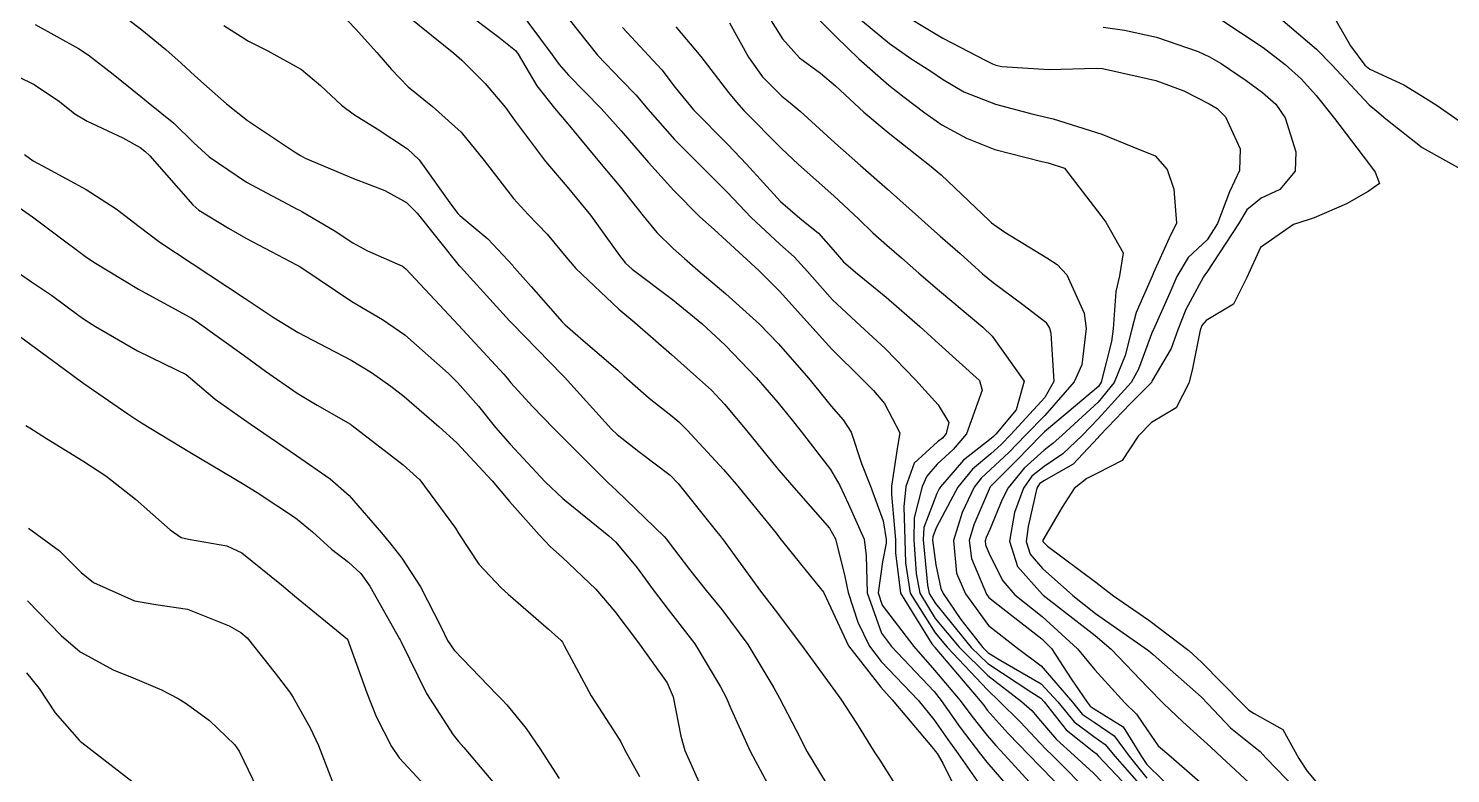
# Model space of a CAD drawing. Header units: metres. Extents: x 318500 to 325275, y 7408834 to 7428799.
# Drawn here: x 323583 to 323636.2, y 7420137.9 to 7420165.8 of the extents above; entities that cross this region are included whole.
import ezdxf

# ---------------------------------------------------------------- set-up
doc = ezdxf.new("R2010")
doc.units = ezdxf.units.M
doc.header["$MEASUREMENT"] = 0
for name, color, linetype in [('Curvas de Nivel 1m', 11, 'Continuous'), ('Curvas de Nivel 5m', 15, 'Continuous'), ('Vias Primárias', 230, 'Continuous')]:
    doc.layers.add(name, color=color, linetype=linetype)

msp = doc.modelspace()

# ---------------------------------------------------------------- linework, layer by layer
at = {"layer": 'Curvas de Nivel 1m', "flags": 128}
for points, elevation in [([(323585.558, 7420167.047), (323587.231, 7420165.749), (323588.125, 7420165.016), (323588.704, 7420164.5), (323589.21, 7420164.031), (323589.759, 7420163.545), (323590.403, 7420162.982), (323591.191, 7420162.351), (323592.948, 7420161.178), (323593.171, 7420161.043), (323593.354, 7420160.947), (323595.159, 7420160.18), (323596.328, 7420159.727), (323597.146, 7420159.279), (323597.544, 7420158.886), (323599.12, 7420156.911), (323599.141, 7420156.891), (323599.16, 7420156.869), (323599.777, 7420156.193), (323601.007, 7420154.841), (323601.089, 7420154.756), (323602.991, 7420152.811), (323603.025, 7420152.775), (323603.059, 7420152.739), (323604.82, 7420150.792), (323605.037, 7420150.584), (323605.849, 7420149.956), (323607.014, 7420149.058), (323607.32, 7420148.755), (323608.758, 7420146.959), (323608.94, 7420146.731), (323608.957, 7420146.707), (323608.979, 7420146.679), (323610.408, 7420144.716), (323610.949, 7420144.009), (323611.936, 7420142.695), (323612.91, 7420141.354), (323613.407, 7420140.672), (323613.999, 7420139.771), (323614.687, 7420138.653), (323614.876, 7420138.384), (323615.975, 7420136.639)], 748), ([(323594.144, 7420166.937), (323595.233, 7420165.786), (323596.034, 7420164.908), (323596.583, 7420164.269), (323597.207, 7420163.619), (323598.119, 7420162.881), (323599.186, 7420161.921), (323600.054, 7420160.857), (323601.149, 7420159.433), (323601.702, 7420158.832), (323602.407, 7420158.095), (323603.124, 7420157.227), (323603.489, 7420156.806), (323605.097, 7420155.289), (323605.693, 7420154.781), (323607.072, 7420153.581), (323608.003, 7420152.746), (323608.561, 7420152.243), (323609.05, 7420151.727), (323609.891, 7420150.721), (323611.019, 7420149.333), (323611.565, 7420148.702), (323612.986, 7420147.079), (323613.211, 7420146.677), (323613.566, 7420145.271), (323613.69, 7420144.669), (323614.046, 7420143.561), (323614.484, 7420142.657), (323614.922, 7420142.087), (323616.302, 7420140.636), (323616.893, 7420139.913), (323617.424, 7420139.161), (323617.804, 7420138.616), (323618.858, 7420137.122)], 746), ([(323599.244, 7420166.5), (323600.602, 7420165.477), (323601.222, 7420164.978), (323601.328, 7420164.838), (323602.029, 7420163.649), (323602.681, 7420162.818), (323603.191, 7420162.23), (323604.372, 7420160.798), (323605.156, 7420159.858), (323606.013, 7420158.777), (323606.521, 7420158.156), (323607.128, 7420157.554), (323607.554, 7420157.184), (323608.06, 7420156.746), (323609.107, 7420155.857), (323610.361, 7420154.717), (323611.079, 7420153.98), (323612.201, 7420152.693), (323612.586, 7420152.218), (323613.05, 7420151.651), (323613.504, 7420151.132), (323613.799, 7420150.669), (323614.184, 7420149.501), (323614.525, 7420148.657), (323614.991, 7420147.355), (323615.112, 7420146.649), (323615.11, 7420146.517), (323614.972, 7420145.821), (323614.815, 7420144.652), (323614.953, 7420144.191), (323616.149, 7420142.638), (323616.917, 7420141.761), (323617.878, 7420140.615), (323618.318, 7420140.032), (323618.887, 7420139.304), (323619.219, 7420138.931), (323619.535, 7420138.59), (323620.859, 7420137.141)], 744), ([(323601.247, 7420166.621), (323602.597, 7420164.819), (323602.857, 7420164.456), (323603.212, 7420164.05), (323604.436, 7420162.798), (323605.188, 7420161.966), (323606.211, 7420160.774), (323607.154, 7420159.725), (323608.133, 7420158.745), (323608.664, 7420158.266), (323609.131, 7420157.84), (323610.349, 7420156.718), (323611.109, 7420155.962), (323612.244, 7420154.693), (323613.077, 7420153.784), (323614.213, 7420152.663), (323614.632, 7420152.233), (323615.051, 7420151.752), (323615.618, 7420150.644), (323615.539, 7420150.139), (323615.311, 7420148.647), (323615.313, 7420148.339), (323615.458, 7420146.645), (323615.462, 7420146.158), (323615.651, 7420144.643), (323616.817, 7420142.746), (323616.915, 7420142.63), (323616.93, 7420142.61), (323618.629, 7420140.604), (323618.749, 7420140.453), (323618.897, 7420140.264), (323619.682, 7420139.383), (323620.459, 7420138.576), (323620.874, 7420138.149), (323622.441, 7420136.554)], 743), ([(323610.405, 7420166.723), (323611.231, 7420165.412), (323611.867, 7420164.7), (323612.649, 7420164.123), (323613.21, 7420163.653), (323614.272, 7420162.669), (323615.189, 7420161.9), (323616.796, 7420160.636), (323617.165, 7420160.316), (323618.967, 7420158.603), (323619.056, 7420158.518), (323619.139, 7420158.455), (323619.559, 7420158.173), (323621.126, 7420157.205), (323621.512, 7420156.962), (323621.874, 7420156.569), (323622.522, 7420155.135), (323622.603, 7420154.557), (323622.434, 7420153.195), (323622.147, 7420152.564), (323621.047, 7420151.294), (323620.338, 7420150.581), (323619.704, 7420149.916), (323619.02, 7420149.273), (323618.668, 7420148.953), (323618.41, 7420148.609), (323617.95, 7420147.661), (323617.631, 7420146.62), (323617.742, 7420145.392), (323618.086, 7420144.613), (323618.942, 7420143.433), (323620.03, 7420142.583), (323620.92, 7420141.914), (323622.085, 7420140.558), (323622.453, 7420140.112), (323622.893, 7420139.809), (323623.647, 7420139.298), (323624.216, 7420138.53), (323624.868, 7420137.707)], 738), ([(323612.036, 7420166.698), (323613.232, 7420165.489), (323614.088, 7420164.671), (323615.21, 7420163.672), (323615.779, 7420163.225), (323616.561, 7420162.64), (323617.193, 7420162.196), (323618.115, 7420161.687), (323619.18, 7420161.263), (323620.941, 7420160.815), (323621.173, 7420160.768), (323621.79, 7420160.571), (323623.144, 7420158.795), (323623.338, 7420158.547), (323623.981, 7420157.39), (323623.843, 7420156.539), (323623.711, 7420155.941), (323623.615, 7420154.542), (323623.548, 7420154.078), (323623.167, 7420152.548), (323623.058, 7420152.39), (323621.886, 7420151.399), (323621.041, 7420150.682), (323620.923, 7420150.572), (323619.992, 7420149.619), (323619.01, 7420148.622), (323618.395, 7420147.203), (323618.223, 7420146.611), (323618.3, 7420145.936), (323618.868, 7420144.601), (323618.958, 7420144.477), (323619.478, 7420144.066), (323620.935, 7420142.936), (323621.301, 7420142.566), (323622.035, 7420141.437), (323622.633, 7420140.553), (323622.754, 7420140.407), (323622.898, 7420140.313), (323623.986, 7420139.629), (323624.67, 7420138.523), (323624.876, 7420138.224), (323626.629, 7420136.493)], 737), ([(323613.492, 7420166.678), (323615.229, 7420165.235), (323616.076, 7420164.647), (323616.778, 7420164.199), (323617.213, 7420163.903), (323618.023, 7420163.432), (323619.204, 7420162.965), (323620.612, 7420162.586), (323621.198, 7420162.448), (323621.36, 7420162.415), (323623.189, 7420161.84), (323624.343, 7420161.372), (323625.178, 7420161.028), (323625.639, 7420160.515), (323625.887, 7420159.785), (323625.978, 7420158.512), (323625.706, 7420157.943), (323625.121, 7420156.652), (323625.072, 7420156.521), (323624.468, 7420155.161), (323624.309, 7420154.532), (323624.066, 7420153.544), (323623.652, 7420152.541), (323623.053, 7420151.802), (323621.704, 7420150.563), (323621.348, 7420150.255), (323621.031, 7420149.999), (323620.278, 7420149.324), (323619.68, 7420148.59), (323619.448, 7420148.149), (323618.986, 7420147.029), (323618.853, 7420146.731), (323618.814, 7420146.602), (323618.833, 7420146.456), (323618.975, 7420146.097), (323619.481, 7420145.109), (323619.934, 7420144.585), (323620.948, 7420143.766), (323622.28, 7420142.557), (323622.918, 7420141.768), (323624.053, 7420140.533), (323624.479, 7420140.109), (323624.89, 7420139.52), (323625.294, 7420138.924), (323625.781, 7420138.506), (323626.866, 7420137.559)], 736), ([(323629.546, 7420166.466), (323631.229, 7420165.027), (323631.8, 7420164.434), (323633.205, 7420162.946), (323633.487, 7420162.7), (323633.828, 7420162.411), (323635.184, 7420161.346), (323636.935, 7420160.364)], 732), ([(323631.766, 7420166.435), (323632.502, 7420165.157), (323633.041, 7420164.422), (323633.219, 7420164.282), (323634.5, 7420163.688), (323635.209, 7420163.251), (323635.742, 7420162.919), (323636.531, 7420162.37)], 731), ([(323583.233, 7420165.955), (323584.861, 7420165.055), (323585.217, 7420164.82), (323586.154, 7420164.093), (323587.193, 7420163.255), (323587.314, 7420163.15), (323587.464, 7420163.026), (323588.428, 7420162.251), (323589.178, 7420161.516), (323589.758, 7420160.991), (323591.156, 7420160.041), (323593.068, 7420159.023), (323593.141, 7420158.989), (323593.22, 7420158.949), (323594.433, 7420158.23), (323595.128, 7420157.766), (323595.677, 7420157.464), (323596.997, 7420156.892), (323597.119, 7420156.798), (323598.92, 7420154.872), (323599.087, 7420154.69), (323600.793, 7420152.844), (323600.918, 7420152.702), (323601.057, 7420152.529), (323601.862, 7420151.641), (323602.661, 7420150.816), (323603.034, 7420150.44), (323604.687, 7420148.793), (323605.005, 7420148.488), (323606.792, 7420146.763), (323606.88, 7420146.662), (323606.978, 7420146.529), (323607.744, 7420145.525), (323608.367, 7420144.739), (323608.95, 7420144.032), (323609.931, 7420142.72), (323610.906, 7420141.091), (323611.116, 7420140.707), (323611.72, 7420139.53), (323612.154, 7420138.691), (323612.863, 7420137.524)], 749), ([(323590.307, 7420165.911), (323591.225, 7420165.33), (323591.954, 7420164.963), (323593.213, 7420164.259), (323593.928, 7420163.66), (323594.703, 7420162.927), (323595.195, 7420162.57), (323596.05, 7420162.044), (323597.176, 7420161.296), (323597.62, 7420160.886), (323598.831, 7420159.187), (323599.066, 7420158.871), (323599.139, 7420158.794), (323600.192, 7420157.915), (323601.121, 7420156.92), (323601.157, 7420156.876), (323601.192, 7420156.839), (323601.811, 7420156.128), (323602.977, 7420154.812), (323603.088, 7420154.699), (323603.842, 7420154.039), (323605.063, 7420152.996), (323605.289, 7420152.787), (323606.227, 7420151.948), (323607.045, 7420151.308), (323607.346, 7420151.058), (323607.652, 7420150.751), (323609.018, 7420149.274), (323609.488, 7420148.725), (323610.983, 7420146.896), (323611.13, 7420146.708), (323611.948, 7420145.674), (323612.764, 7420144.683), (323612.954, 7420144.283), (323613.703, 7420142.668), (323614.907, 7420141.12), (323615.338, 7420140.646), (323616.882, 7420138.81), (323616.959, 7420138.707), (323617.014, 7420138.628), (323617.227, 7420138.273), (323618.049, 7420136.612)], 747), ([(323603.24, 7420166.14), (323604.303, 7420164.799), (323605.211, 7420163.855), (323605.735, 7420163.312), (323606.181, 7420162.775), (323607.183, 7420161.643), (323608.08, 7420160.746), (323609.154, 7420159.673), (323610.058, 7420158.721), (323611.13, 7420157.72), (323611.667, 7420157.243), (323612.157, 7420156.694), (323613.104, 7420155.63), (323614.148, 7420154.664), (323615.077, 7420153.816), (323616.212, 7420152.638), (323617.051, 7420151.703), (323617.459, 7420151.038), (323617.362, 7420150.625), (323617.215, 7420150.45), (323617.035, 7420150.314), (323616.154, 7420149.508), (323615.848, 7420148.642), (323615.765, 7420147.876), (323615.803, 7420146.642), (323615.835, 7420145.778), (323616.012, 7420144.639), (323616.938, 7420143.151), (323617.394, 7420142.623), (323618.906, 7420141.014), (323619.347, 7420140.593), (323620.13, 7420139.819), (323620.884, 7420139.011), (323621.099, 7420138.785), (323621.321, 7420138.566), (323622.857, 7420137.023)], 742), ([(323605.236, 7420165.842), (323606.225, 7420164.775), (323606.702, 7420164.255), (323607.208, 7420163.592), (323607.898, 7420162.753), (323609.181, 7420161.458), (323609.881, 7420160.723), (323611.149, 7420159.324), (323611.879, 7420158.699), (323612.578, 7420158.132), (323613.128, 7420157.513), (323613.511, 7420157.063), (323613.956, 7420156.667), (323615.106, 7420155.73), (323616.369, 7420154.637), (323617.08, 7420153.988), (323618.609, 7420152.607), (323618.7, 7420152.249), (323618.12, 7420150.614), (323617.621, 7420150.031), (323617.023, 7420149.474), (323616.627, 7420149.023), (323616.453, 7420148.636), (323616.161, 7420147.469), (323616.151, 7420146.638), (323616.229, 7420145.375), (323616.365, 7420144.636), (323616.946, 7420143.698), (323617.849, 7420142.616), (323618.914, 7420141.556), (323620.174, 7420140.581), (323620.57, 7420140.248), (323620.893, 7420139.852), (323621.484, 7420139.162), (323622.145, 7420138.557), (323622.87, 7420137.902), (323624.181, 7420136.53)], 741), ([(323609.239, 7420166.01), (323609.956, 7420164.729), (323610.476, 7420163.985), (323611.206, 7420163.266), (323611.516, 7420163.018), (323611.882, 7420162.7), (323613.182, 7420161.511), (323614.152, 7420160.67), (323615.157, 7420159.786), (323616.429, 7420158.641), (323616.809, 7420158.305), (323617.134, 7420158.022), (323617.875, 7420157.366), (323618.723, 7420156.606), (323619.115, 7420156.284), (323620.23, 7420155.462), (323621.093, 7420154.799), (323621.229, 7420154.578), (323621.275, 7420154.39), (323621.391, 7420152.575), (323621.054, 7420151.974), (323619.773, 7420150.589), (323619.416, 7420150.212), (323619.029, 7420149.868), (323618.337, 7420149.293), (323617.794, 7420148.618), (323617.518, 7420148.107), (323616.987, 7420147.094), (323616.855, 7420146.758), (323616.847, 7420146.631), (323616.971, 7420145.703), (323617.152, 7420144.818), (323617.238, 7420144.626), (323617.904, 7420143.657), (323618.73, 7420142.603), (323618.927, 7420142.41), (323619.401, 7420142.115), (323620.91, 7420141.245), (323621.542, 7420140.564), (323622.15, 7420139.815), (323622.887, 7420139.273), (323623.308, 7420138.967), (323623.671, 7420138.538), (323624.86, 7420137.182)], 739), ([(323623.24, 7420165.852), (323624.031, 7420165.745), (323625.234, 7420165.482), (323626.791, 7420164.94), (323627.224, 7420164.745), (323627.655, 7420164.493), (323628.59, 7420163.856), (323629.209, 7420163.406), (323629.703, 7420162.96), (323630.05, 7420162.457), (323630.456, 7420161.176), (323630.424, 7420160.451), (323629.852, 7420159.767), (323629.155, 7420159.444), (323628.616, 7420159.01), (323628.3, 7420158.483), (323627.122, 7420156.671), (323627.045, 7420156.576), (323626.993, 7420156.501), (323626.338, 7420155.271), (323626.039, 7420154.511), (323625.786, 7420153.806), (323625.061, 7420152.582), (323625.042, 7420152.538), (323625.028, 7420152.52), (323624.266, 7420151.746), (323623.112, 7420150.549), (323623.075, 7420150.514), (323623.039, 7420150.463), (323622.112, 7420149.471), (323621.014, 7420148.846), (323620.852, 7420148.733), (323620.756, 7420148.574), (323620.428, 7420147.139), (323620.35, 7420146.579), (323620.5, 7420146.102), (323620.97, 7420145.572), (323622.095, 7420144.559), (323622.95, 7420143.886), (323624.895, 7420142.521), (323624.93, 7420142.496), (323625.104, 7420142.34), (323626.904, 7420140.761), (323627.17, 7420140.487), (323628.008, 7420139.596), (323628.884, 7420138.898), (323629.122, 7420138.706), (323629.347, 7420138.463), (323630.857, 7420136.901)], 734), ([(323627.53, 7420166.211), (323629.229, 7420165.085), (323630.053, 7420164.458), (323630.663, 7420163.897), (323631.209, 7420163.296), (323631.903, 7420162.433), (323633.175, 7420160.756), (323633.429, 7420160.416), (323633.583, 7420159.994), (323633.159, 7420159.695), (323632.344, 7420159.236), (323631.144, 7420158.705), (323630.946, 7420158.64), (323630.363, 7420158.452), (323629.131, 7420157.595), (323628.622, 7420156.477), (323628.123, 7420155.466), (323627.095, 7420154.855), (323626.927, 7420154.667), (323626.871, 7420154.502), (323626.573, 7420153), (323626.448, 7420152.506), (323625.969, 7420151.592), (323625.045, 7420151.037), (323624.541, 7420150.527), (323623.949, 7420149.613), (323623.019, 7420149.138), (323622.63, 7420148.94), (323622.15, 7420148.559), (323621.698, 7420147.864), (323620.981, 7420146.624), (323620.971, 7420146.58), (323621.146, 7420146.401), (323622.965, 7420145.058), (323623.252, 7420144.834), (323623.624, 7420144.54), (323624.947, 7420143.627), (323626.44, 7420142.497), (323626.924, 7420142.057), (323628.479, 7420140.474), (323628.688, 7420140.262), (323628.897, 7420140.136), (323629.965, 7420139.528), (323630.559, 7420138.445), (323630.873, 7420137.966), (323632.181, 7420136.42)], 733), ([(323582.834, 7420161.085), (323583.166, 7420160.841), (323583.669, 7420160.566), (323585.151, 7420159.771), (323586.269, 7420159.039), (323587.133, 7420158.377), (323587.9, 7420157.791), (323589.12, 7420157), (323591.101, 7420155.685), (323592.189, 7420154.959), (323593.082, 7420154.413), (323594.162, 7420153.846), (323595.067, 7420153.373), (323595.833, 7420152.908), (323596.558, 7420152.401), (323597.051, 7420152.006), (323598.365, 7420150.877), (323599.031, 7420150.273), (323600.354, 7420148.85), (323600.999, 7420148.08), (323602.11, 7420146.823), (323602.541, 7420146.382), (323602.972, 7420145.993), (323604.236, 7420144.797), (323604.948, 7420143.96), (323605.827, 7420142.777), (323606.908, 7420141.288), (323607.137, 7420140.756), (323607.421, 7420139.288), (323607.571, 7420138.75), (323608.138, 7420137.464)], 751), ([(323582.631, 7420159.088), (323583.135, 7420158.745), (323584.087, 7420158.028), (323585.122, 7420157.264), (323585.433, 7420157.047), (323587.105, 7420156.035), (323589.004, 7420155.001), (323589.089, 7420154.95), (323589.218, 7420154.868), (323591.069, 7420153.543), (323591.867, 7420152.962), (323593.052, 7420152.138), (323593.801, 7420151.692), (323595.04, 7420150.969), (323595.07, 7420150.949), (323595.109, 7420150.919), (323597.018, 7420149.45), (323597.639, 7420148.884), (323598.983, 7420147.072), (323599.101, 7420146.868), (323599.847, 7420145.735), (323600.693, 7420144.844), (323600.957, 7420144.61), (323602.461, 7420143.293), (323602.931, 7420142.871), (323602.981, 7420142.809), (323603.054, 7420142.683), (323604.061, 7420140.798), (323604.887, 7420139.527), (323605.165, 7420139.068), (323605.311, 7420138.784), (323605.865, 7420137.775)], 752), ([(323582.645, 7420156.626), (323583.102, 7420156.304), (323583.846, 7420155.814), (323584.875, 7420155.053), (323585.088, 7420154.898), (323585.499, 7420154.63), (323587.07, 7420153.721), (323588.533, 7420153.008), (323588.889, 7420152.833), (323589.057, 7420152.702), (323589.971, 7420151.908), (323591.042, 7420151.157), (323591.321, 7420150.967), (323593.023, 7420149.795), (323594.29, 7420148.931), (323595.001, 7420148.308), (323596.208, 7420146.902), (323596.557, 7420146.478), (323596.971, 7420145.948), (323597.669, 7420144.883), (323598.441, 7420143.371), (323598.683, 7420142.872), (323598.925, 7420142.505), (323600.53, 7420140.846), (323600.713, 7420140.657), (323600.896, 7420140.455), (323601.629, 7420139.57), (323602.139, 7420138.821), (323602.863, 7420137.697)], 753), ([(323581.501, 7420155.104), (323583.073, 7420153.956), (323584.3, 7420153.061), (323584.735, 7420152.733), (323585.055, 7420152.502), (323586.709, 7420151.367), (323587.041, 7420151.14), (323587.107, 7420151.095), (323587.216, 7420151.027), (323589.024, 7420149.928), (323590.627, 7420148.976), (323591.007, 7420148.754), (323591.546, 7420148.42), (323592.988, 7420147.464), (323593.621, 7420146.94), (323594.335, 7420146.291), (323594.969, 7420145.81), (323595.429, 7420145.377), (323595.764, 7420144.908), (323596.884, 7420142.937), (323596.91, 7420142.89), (323596.929, 7420142.844), (323597.89, 7420140.88), (323598.885, 7420139.339), (323599.094, 7420139.079), (323599.288, 7420138.864), (323600.853, 7420137.016)], 754), ([(323582.98, 7420147.08), (323584.141, 7420146.232), (323584.964, 7420145.416), (323585.416, 7420145.045), (323586.95, 7420144.356), (323587.753, 7420144.213), (323588.946, 7420144.043), (323590.498, 7420143.415), (323590.933, 7420143.17), (323591.171, 7420142.968), (323592.221, 7420141.646), (323592.76, 7420140.951), (323592.816, 7420140.868), (323592.898, 7420140.728), (323593.537, 7420139.59), (323593.847, 7420138.935), (323594.476, 7420137.305)], 756), ([(323582.949, 7420144.36), (323584.209, 7420143.061), (323584.921, 7420142.448), (323586.187, 7420141.761), (323586.907, 7420141.465), (323587.97, 7420141.014), (323588.591, 7420140.698), (323588.895, 7420140.513), (323589.769, 7420139.867), (323590.706, 7420138.973), (323590.876, 7420138.727), (323591.729, 7420136.961)], 757), ([(323582.909, 7420141.661), (323583.383, 7420141.073), (323583.987, 7420140.16), (323584.881, 7420139.136), (323584.925, 7420139.094), (323584.98, 7420139.049), (323586.859, 7420137.598)], 758)]:
    msp.add_lwpolyline(points, dxfattribs=dict(at, elevation=elevation))
at = {"layer": 'Curvas de Nivel 5m', "flags": 128}
for points, elevation in [([(323615.322, 7420166.585), (323617.232, 7420165.437), (323618.837, 7420164.606), (323619.095, 7420164.478), (323619.218, 7420164.426), (323619.436, 7420164.38), (323621.217, 7420164.259), (323622.977, 7420164.313), (323623.217, 7420164.298), (323624.661, 7420163.975), (323625.213, 7420163.851), (323626.259, 7420163.46), (323627.205, 7420162.981), (323627.505, 7420162.798), (323627.814, 7420162.491), (323628.371, 7420161.293), (323628.342, 7420160.482), (323627.965, 7420159.681), (323627.516, 7420158.494), (323627.134, 7420157.888), (323626.415, 7420157.219), (323625.996, 7420156.511), (323625.73, 7420155.895), (323625.117, 7420154.52), (323625.111, 7420154.498), (323625.089, 7420154.456), (323624.562, 7420153.033), (323624.279, 7420152.532), (323623.046, 7420151.181), (323622.444, 7420150.556), (323621.729, 7420149.864), (323621.022, 7420149.391), (323620.566, 7420149.028), (323620.252, 7420148.581), (323619.921, 7420147.661), (323619.73, 7420146.589), (323620.03, 7420145.644), (323620.96, 7420144.598), (323620.995, 7420144.57), (323622.938, 7420143.058), (323623.539, 7420142.541), (323624.909, 7420141.112), (323625.491, 7420140.511), (323626.219, 7420139.826), (323626.887, 7420139.226), (323627.268, 7420138.871), (323627.682, 7420138.482), (323628.864, 7420137.385)], 735), ([(323597.24, 7420166.226), (323598.918, 7420164.873), (323599.217, 7420164.616), (323600.09, 7420163.737), (323600.846, 7420162.845), (323601.193, 7420162.365), (323602.344, 7420160.822), (323603.156, 7420159.874), (323604.041, 7420158.801), (323605.125, 7420157.299), (323605.347, 7420157.011), (323605.594, 7420156.783), (323607.103, 7420155.651), (323608.21, 7420154.743), (323609.078, 7420153.93), (323610.244, 7420152.718), (323611.051, 7420151.79), (323611.535, 7420151.193), (323611.931, 7420150.697), (323613.019, 7420149.28), (323613.368, 7420148.675), (323613.694, 7420147.975), (323614.291, 7420146.66), (323614.359, 7420146.044), (323614.4, 7420144.658), (323614.937, 7420143.148), (323615.306, 7420142.646), (323616.905, 7420140.957), (323617.173, 7420140.626), (323617.882, 7420139.607), (323618.638, 7420138.604), (323618.876, 7420138.309), (323620.375, 7420136.577)], 745), ([(323607.237, 7420165.867), (323608.169, 7420164.751), (323609.207, 7420163.409), (323609.504, 7420163.037), (323609.779, 7420162.731), (323611.179, 7420161.312), (323611.828, 7420160.7), (323613.153, 7420159.536), (323614.077, 7420158.671), (323614.612, 7420158.142), (323615.13, 7420157.678), (323615.689, 7420157.208), (323616.334, 7420156.638), (323617.11, 7420155.97), (323618.726, 7420154.605), (323619.085, 7420154.271), (323620.283, 7420152.588), (323619.973, 7420151.514), (323619.212, 7420150.597), (323619.13, 7420150.507), (323619.037, 7420150.433), (323618.009, 7420149.632), (323617.139, 7420148.628), (323617.091, 7420148.546), (323617.006, 7420148.378), (323616.522, 7420147.1), (323616.497, 7420146.635), (323616.655, 7420144.942), (323616.717, 7420144.632), (323616.954, 7420144.25), (323618.296, 7420142.61), (323618.921, 7420142.005), (323620.559, 7420140.921), (323620.902, 7420140.705), (323621.024, 7420140.569), (323621.848, 7420139.519), (323622.882, 7420138.702), (323622.969, 7420138.637), (323623.051, 7420138.547), (323624.852, 7420136.649)], 740), ([(323582.029, 7420164.276), (323583.199, 7420163.701), (323584.145, 7420163.066), (323584.727, 7420162.599), (323585.183, 7420162.331), (323586.513, 7420161.701), (323587.173, 7420161.338), (323587.348, 7420161.202), (323587.524, 7420161.025), (323589.143, 7420159.189), (323589.366, 7420158.997), (323590.475, 7420158.321), (323591.13, 7420157.944), (323593.027, 7420156.951), (323593.119, 7420156.898), (323593.261, 7420156.805), (323595.1, 7420155.572), (323596.239, 7420154.903), (323597.082, 7420154.328), (323598.721, 7420152.873), (323599.057, 7420152.531), (323599.835, 7420151.645), (323600.481, 7420150.848), (323601.031, 7420150.224), (323602.34, 7420148.82), (323603.001, 7420148.193), (323604.717, 7420146.793), (323604.978, 7420146.548), (323605.779, 7420145.589), (323606.38, 7420144.769), (323606.949, 7420144.035), (323607.938, 7420142.745), (323608.906, 7420141.135), (323609.112, 7420140.728), (323609.296, 7420140.326), (323610.019, 7420138.719), (323610.857, 7420137.158)], 750), ([(323582.885, 7420150.93), (323583.036, 7420150.835), (323583.666, 7420150.435), (323585.018, 7420149.602), (323585.887, 7420149.041), (323586.997, 7420148.165), (323588.292, 7420147.01), (323588.706, 7420146.733), (323588.977, 7420146.661), (323590.411, 7420146.415), (323590.972, 7420146.154), (323592.463, 7420144.955), (323592.954, 7420144.548), (323594.93, 7420142.92), (323595.656, 7420140.909), (323596.01, 7420140.022), (323596.584, 7420138.894), (323596.874, 7420138.474), (323598.357, 7420136.875)], 755)]:
    msp.add_lwpolyline(points, dxfattribs=dict(at, elevation=elevation))
at = {"layer": 'Vias Primárias'}
for points in [[(323415.833, 7419583.302), (323419.047, 7419572.746), (323421.03, 7419562.086), (323421.351, 7419557.374), (323421.618, 7419546.016), (323420.655, 7419534.774), (323419.854, 7419529.552), (323419.495, 7419524.986, 0.238184), (323422.135, 7419522.665), (323425.333, 7419521.775), (323439.384, 7419519.04), (323447.038, 7419517.341, 0.392019), (323449.506, 7419518.783), (323449.894, 7419520.081), (323454.112, 7419536.783), (323456.933, 7419548.508), (323462.14, 7419572.405), (323463.204, 7419579.599, 0.075507), (323463.151, 7419593.445, 0), (323461.926, 7419601.304, 0.173993), (323443.828, 7419629.608, 0.279998), (323404.325, 7419640.182, 0.277838)], [(323934.92, 7420316.776, 0), (323936.242, 7420308.849)], [(323728.019, 7420213.466), (323726.156, 7420199.325), (323724.194, 7420185.89), (323722.081, 7420172.153), (323720.069, 7420159.023, -0.082777), (323715.644, 7420145.548, 0), (323709.04, 7420132.939), (323702.659, 7420122.146), (323696.32, 7420110.065), (323690.785, 7420099.697), (323682.335, 7420084.311), (323677.607, 7420075.496), (323671.716, 7420065.637), (323666.887, 7420057.537), (323661.353, 7420050.187), (323655.11, 7420042.034), (323644.549, 7420030.718), (323637.956, 7420023.973), (323627.844, 7420014.716, 0.061224)], [(323939.281, 7420278.615, 0), (323933.27, 7420270.921)], [(323840.737, 7420005.613, 0), (323839.679, 7420000.995, -0.226003)], [(323831.088, 7420001.787, 0), (323833.844, 7420008.443, 0.220888)]]:
    msp.add_lwpolyline(points, format="xyb", dxfattribs=at)

doc.saveas('drawing.dxf')
